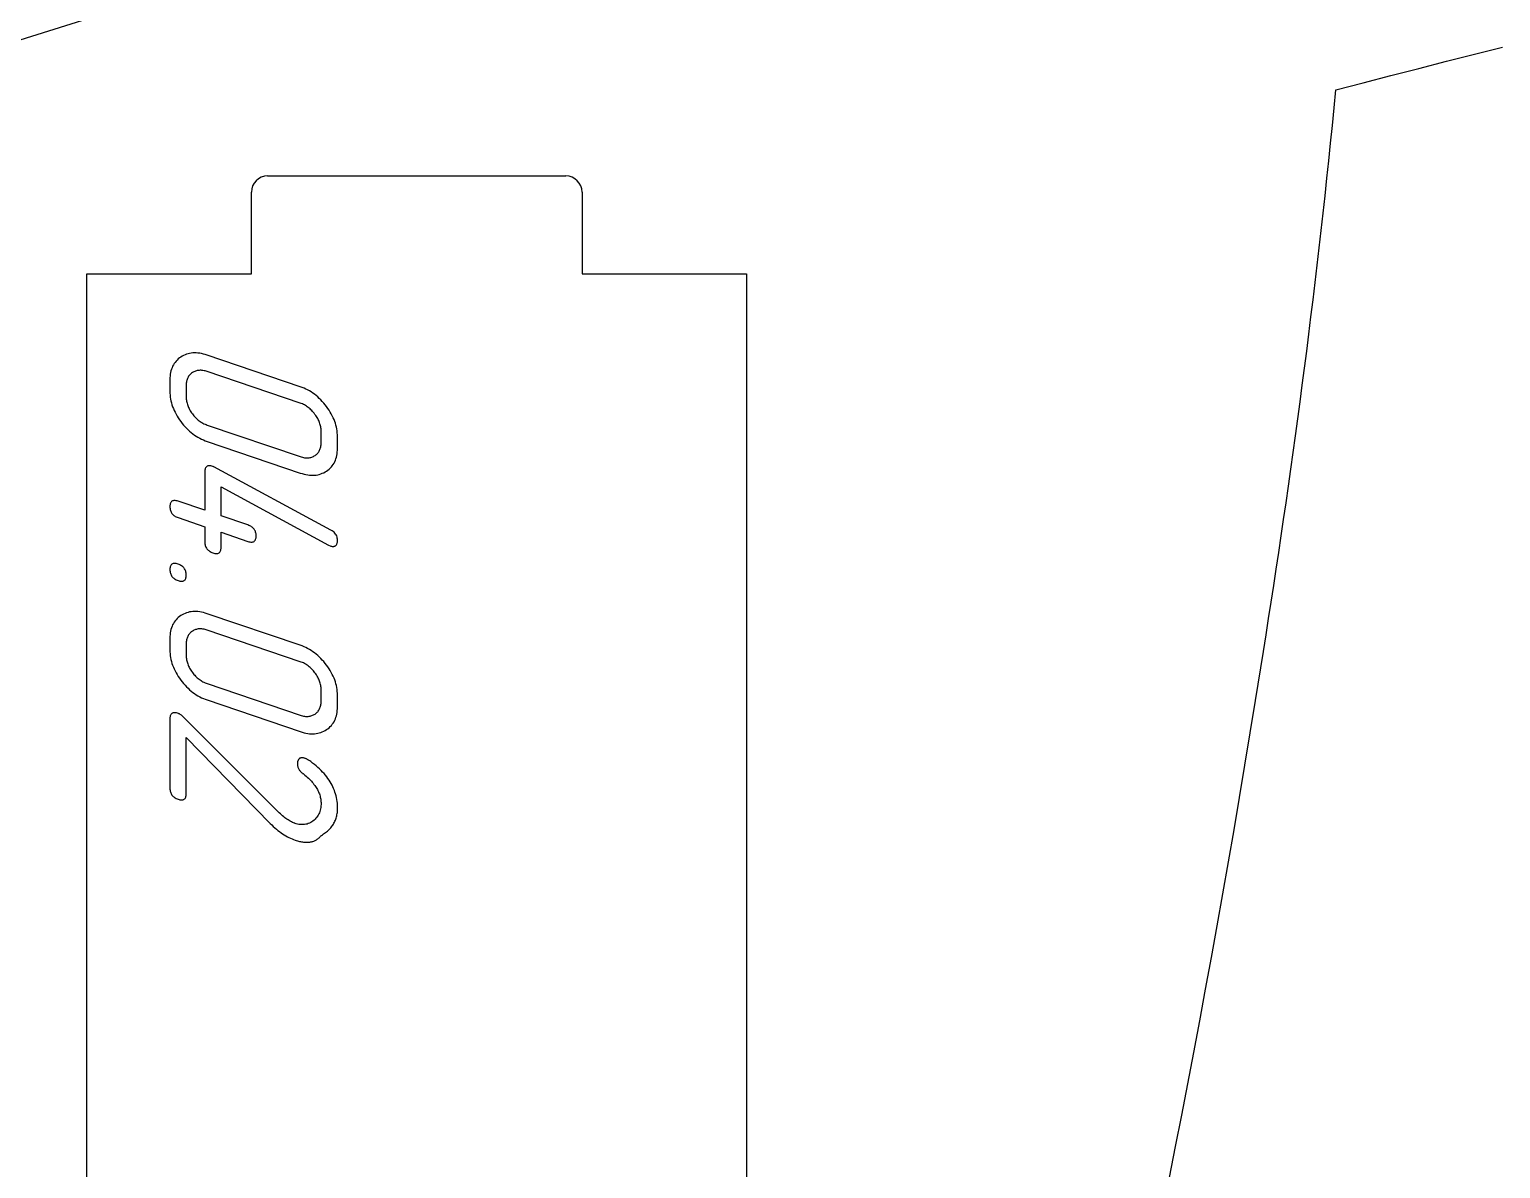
# Model space of a CAD drawing. Extents: x 14 to 1461, y -733 to -10.
# Drawn here: x 782.4 to 872.7, y -129.2 to -59.3 of the extents above; entities that cross this region are included whole.
import ezdxf

# ---------------------------------------------------------------- set-up
doc = ezdxf.new("R2010")
doc.units = 0

msp = doc.modelspace()

# ---------------------------------------------------------------- linework, layer by layer
at = {"layer": 'Cut', "color": 0}
for p, q in [((825.515349, -46.177603), (730.199296, -76.177543)), ((871.138142, -60.789265), (872.856797, -60.35576)), ((867.717244, -61.662249), (869.424992, -61.224792)), ((869.424992, -61.224792), (871.138142, -60.789265)), ((864.317629, -62.542691), (866.014808, -62.101559)), ((866.014808, -62.101559), (867.717244, -61.662249)), ((862.521605, -64.077202), (862.625661, -62.985625)), ((862.625661, -62.985625), (864.317629, -62.542691)), ((862.415246, -65.165304), (862.521605, -64.077202)), ((862.306624, -66.249985), (862.415246, -65.165304)), ((862.195777, -67.331296), (862.306624, -66.249985)), ((862.082745, -68.40929), (862.195777, -67.331296)), ((797.052586, -68.266764), (815.35255, -68.266764)), ((861.967565, -69.484019), (862.082745, -68.40929)), ((796.052588, -74.266752), (796.052588, -69.266762)), ((816.352548, -69.266762), (816.352548, -74.266752)), ((861.850277, -70.555536), (861.967565, -69.484019)), ((861.73092, -71.623894), (861.850277, -70.555536)), ((861.609532, -72.689144), (861.73092, -71.623894)), ((861.486153, -73.751339), (861.609532, -72.689144)), ((861.360821, -74.810531), (861.486153, -73.751339)), ((785.952609, -74.266752), (796.052588, -74.266752)), ((785.952609, -207.766485), (785.952609, -74.266752)), ((816.352548, -74.266752), (826.452528, -74.266752)), ((826.452528, -74.266752), (826.452528, -207.766485)), ((861.233575, -75.866773), (861.360821, -74.810531)), ((861.104454, -76.920118), (861.233575, -75.866773)), ((860.973497, -77.970618), (861.104454, -76.920118)), ((860.840742, -79.018324), (860.973497, -77.970618)), ((860.706229, -80.063291), (860.840742, -79.018324)), ((860.569995, -81.105569), (860.706229, -80.063291)), ((860.432081, -82.145212), (860.569995, -81.105569)), ((860.292525, -83.182272), (860.432081, -82.145212)), ((860.151366, -84.216801), (860.292525, -83.182272)), ((860.008642, -85.248852), (860.151366, -84.216801)), ((859.864393, -86.278477), (860.008642, -85.248852)), ((859.718657, -87.305729), (859.864393, -86.278477)), ((859.571473, -88.33066), (859.718657, -87.305729)), ((859.42288, -89.353322), (859.571473, -88.33066)), ((859.272917, -90.373769), (859.42288, -89.353322)), ((859.121622, -91.392051), (859.272917, -90.373769)), ((858.969035, -92.408223), (859.121622, -91.392051)), ((858.815194, -93.422335), (858.969035, -92.408223)), ((858.660139, -94.434442), (858.815194, -93.422335)), ((858.503907, -95.444594), (858.660139, -94.434442)), ((858.346538, -96.452845), (858.503907, -95.444594)), ((858.188071, -97.459246), (858.346538, -96.452845)), ((858.028545, -98.463851), (858.188071, -97.459246)), ((857.706464, -100.467876), (858.028545, -98.463851)), ((857.380463, -102.465178), (857.706464, -100.467876)), ((857.050561, -104.455852), (857.380463, -102.465178)), ((856.716767, -106.439982), (857.050561, -104.455852)), ((856.379092, -108.417654), (856.716767, -106.439982)), ((856.037547, -110.388953), (856.379092, -108.417654)), ((855.692142, -112.353965), (856.037547, -110.388953)), ((855.342887, -114.312773), (855.692142, -112.353965)), ((854.989793, -116.265464), (855.342887, -114.312773)), ((854.632871, -118.212123), (854.989793, -116.265464)), ((854.27213, -120.152835), (854.632871, -118.212123)), ((853.907581, -122.087684), (854.27213, -120.152835)), ((853.539234, -124.016756), (853.907581, -122.087684)), ((853.167101, -125.940137), (853.539234, -124.016756)), ((852.79119, -127.857911), (853.167101, -125.940137)), ((852.411514, -129.770164), (852.79119, -127.857911))]:
    msp.add_line(p, q, dxfattribs=at)
for centre, start, end in [((797.052586, -69.266762), 90, 180), ((815.35255, -69.266762), 0, 90)]:
    msp.add_arc(centre, 0.999998, start, end, dxfattribs=at)
at = {"layer": 'Mark', "color": 0}
for p, q in [((791.640366, -79.444296), (791.564609, -79.505417)), ((791.721347, -79.387134), (791.640366, -79.444296)), ((791.806032, -79.334935), (791.721347, -79.387134)), ((791.892901, -79.288701), (791.806032, -79.334935)), ((791.981953, -79.248434), (791.892901, -79.288701)), ((792.073188, -79.214133), (791.981953, -79.248434)), ((792.166606, -79.185798), (792.073188, -79.214133)), ((792.262208, -79.163429), (792.166606, -79.185798)), ((792.359993, -79.147027), (792.262208, -79.163429)), ((792.459962, -79.13659), (792.359993, -79.147027)), ((792.562113, -79.13212), (792.459962, -79.13659)), ((792.666448, -79.133616), (792.562113, -79.13212)), ((792.772967, -79.141079), (792.666448, -79.133616)), ((792.881668, -79.154507), (792.772967, -79.141079)), ((792.992553, -79.173901), (792.881668, -79.154507)), ((793.105622, -79.199262), (792.992553, -79.173901)), ((793.220873, -79.230589), (793.105622, -79.199262)), ((793.338308, -79.267882), (793.220873, -79.230589)), ((799.052582, -81.209842), (793.338308, -79.267882)), ((791.094395, -80.334373), (791.076109, -80.439043)), ((791.117906, -80.233662), (791.094395, -80.334373)), ((791.146641, -80.13691), (791.117906, -80.233662)), ((791.180601, -80.044117), (791.146641, -80.13691)), ((791.219786, -79.955283), (791.180601, -80.044117)), ((791.264195, -79.870408), (791.219786, -79.955283)), ((791.313828, -79.789492), (791.264195, -79.870408)), ((791.368687, -79.712535), (791.313828, -79.789492)), ((791.428769, -79.639537), (791.368687, -79.712535)), ((791.494077, -79.570497), (791.428769, -79.639537)), ((791.564609, -79.505417), (791.494077, -79.570497)), ((792.384785, -80.376752), (792.34197, -80.411141)), ((792.430553, -80.344498), (792.384785, -80.376752)), ((792.478391, -80.314989), (792.430553, -80.344498)), ((792.527415, -80.288835), (792.478391, -80.314989)), ((792.577625, -80.266037), (792.527415, -80.288835)), ((792.629022, -80.246595), (792.577625, -80.266037)), ((792.681604, -80.230508), (792.629022, -80.246595)), ((792.735373, -80.217776), (792.681604, -80.230508)), ((792.790329, -80.208401), (792.735373, -80.217776)), ((792.84647, -80.202381), (792.790329, -80.208401)), ((792.903798, -80.199716), (792.84647, -80.202381)), ((792.962312, -80.200408), (792.903798, -80.199716)), ((793.022012, -80.204454), (792.962312, -80.200408)), ((793.082899, -80.211857), (793.022012, -80.204454)), ((793.144972, -80.222615), (793.082899, -80.211857)), ((793.208231, -80.236729), (793.144972, -80.222615)), ((793.272676, -80.254198), (793.208231, -80.236729)), ((793.338308, -80.275023), (793.272676, -80.254198)), ((799.052582, -82.216983), (793.338308, -80.275023)), ((791.055211, -80.660261), (791.052598, -80.776808)), ((791.052598, -80.776808), (791.052598, -81.491092)), ((791.063048, -80.547673), (791.055211, -80.660261)), ((791.076109, -80.439043), (791.063048, -80.547673)), ((792.054073, -81.052386), (792.052596, -81.116651)), ((792.052596, -81.116651), (792.052596, -81.830935)), ((792.058502, -80.990255), (792.054073, -81.052386)), ((792.065884, -80.930258), (792.058502, -80.990255)), ((792.076219, -80.872395), (792.065884, -80.930258)), ((792.089506, -80.816667), (792.076219, -80.872395)), ((792.105747, -80.763072), (792.089506, -80.816667)), ((792.12494, -80.711611), (792.105747, -80.763072)), ((792.147086, -80.662285), (792.12494, -80.711611)), ((792.172184, -80.615092), (792.147086, -80.662285)), ((792.200236, -80.570034), (792.172184, -80.615092)), ((792.23124, -80.527109), (792.200236, -80.570034)), ((792.265197, -80.486319), (792.23124, -80.527109)), ((792.302107, -80.447663), (792.265197, -80.486319)), ((792.34197, -80.411141), (792.302107, -80.447663)), ((799.169751, -81.252285), (799.052582, -81.209842)), ((799.284763, -81.299227), (799.169751, -81.252285)), ((791.052598, -81.491092), (791.055205, -81.610597)), ((791.055205, -81.610597), (791.063024, -81.729633)), ((791.063024, -81.729633), (791.076056, -81.8482)), ((791.076056, -81.8482), (791.094301, -81.966297)), ((791.094301, -81.966297), (791.117759, -82.083924)), ((791.117759, -82.083924), (791.146429, -82.201082)), ((792.052596, -81.830935), (792.054068, -81.897453)), ((792.054068, -81.897453), (792.058483, -81.963776)), ((792.058483, -81.963776), (792.065841, -82.029904)), ((792.065841, -82.029904), (792.076142, -82.095837)), ((792.076142, -82.095837), (792.089386, -82.161576)), ((792.089386, -82.161576), (792.105574, -82.227119)), ((799.397618, -81.350668), (799.284763, -81.299227)), ((799.508315, -81.406609), (799.397618, -81.350668)), ((799.616856, -81.46705), (799.508315, -81.406609)), ((799.723239, -81.53199), (799.616856, -81.46705)), ((799.827465, -81.60143), (799.723239, -81.53199)), ((799.929534, -81.675369), (799.827465, -81.60143)), ((800.029445, -81.753808), (799.929534, -81.675369)), ((800.1272, -81.836746), (800.029445, -81.753808)), ((800.222797, -81.924185), (800.1272, -81.836746)), ((800.316238, -82.016122), (800.222797, -81.924185)), ((800.407521, -82.11256), (800.316238, -82.016122)), ((800.496647, -82.213496), (800.407521, -82.11256)), ((791.146429, -82.201082), (791.180313, -82.31777)), ((791.180313, -82.31777), (791.219409, -82.433989)), ((791.219409, -82.433989), (791.263718, -82.549738)), ((791.263718, -82.549738), (791.31324, -82.665018)), ((791.31324, -82.665018), (791.367974, -82.779828)), ((791.367974, -82.779828), (791.427922, -82.894169)), ((791.427922, -82.894169), (791.493082, -83.00804)), ((791.493082, -83.00804), (791.563455, -83.121441)), ((792.105574, -82.227119), (792.124705, -82.292468)), ((792.124705, -82.292468), (792.146779, -82.357622)), ((792.146779, -82.357622), (792.171796, -82.422581)), ((792.171796, -82.422581), (792.199756, -82.487345)), ((792.199756, -82.487345), (792.23066, -82.551914)), ((792.23066, -82.551914), (792.264507, -82.616288)), ((792.264507, -82.616288), (792.301296, -82.680468)), ((792.301296, -82.680468), (792.34103, -82.744452)), ((792.34103, -82.744452), (792.383706, -82.808242)), ((792.383706, -82.808242), (792.429326, -82.871837)), ((792.429326, -82.871837), (792.477024, -82.934057)), ((792.477024, -82.934057), (792.525938, -82.993721)), ((792.525938, -82.993721), (792.576067, -83.050831)), ((792.576067, -83.050831), (792.62741, -83.105385)), ((799.117948, -82.240672), (799.052582, -82.216983)), ((799.182153, -82.266929), (799.117948, -82.240672)), ((799.245199, -82.295754), (799.182153, -82.266929)), ((799.307084, -82.327146), (799.245199, -82.295754)), ((799.367809, -82.361107), (799.307084, -82.327146)), ((799.427375, -82.397635), (799.367809, -82.361107)), ((799.48578, -82.436731), (799.427375, -82.397635)), ((799.543025, -82.478395), (799.48578, -82.436731)), ((799.599109, -82.522626), (799.543025, -82.478395)), ((799.654034, -82.569426), (799.599109, -82.522626)), ((799.707799, -82.618793), (799.654034, -82.569426)), ((799.760404, -82.670728), (799.707799, -82.618793)), ((799.811848, -82.725231), (799.760404, -82.670728)), ((799.862133, -82.782302), (799.811848, -82.725231)), ((799.911257, -82.841941), (799.862133, -82.782302)), ((799.959221, -82.904147), (799.911257, -82.841941)), ((800.005125, -82.967686), (799.959221, -82.904147)), ((800.048066, -83.031323), (800.005125, -82.967686)), ((800.088047, -83.095058), (800.048066, -83.031323)), ((800.583616, -82.318933), (800.496647, -82.213496)), ((800.668427, -82.428869), (800.583616, -82.318933)), ((800.749544, -82.541244), (800.668427, -82.428869)), ((800.825427, -82.653999), (800.749544, -82.541244)), ((800.896077, -82.767132), (800.825427, -82.653999)), ((800.961493, -82.880643), (800.896077, -82.767132)), ((801.021676, -82.994534), (800.961493, -82.880643)), ((801.076626, -83.108804), (801.021676, -82.994534)), ((791.563455, -83.121441), (791.639041, -83.234373)), ((791.639041, -83.234373), (791.71984, -83.346836)), ((791.71984, -83.346836), (791.804355, -83.456819)), ((791.804355, -83.456819), (791.891088, -83.562313)), ((791.891088, -83.562313), (791.98004, -83.663318)), ((791.98004, -83.663318), (792.07121, -83.759834)), ((792.07121, -83.759834), (792.164599, -83.851861)), ((792.164599, -83.851861), (792.260207, -83.939398)), ((792.260207, -83.939398), (792.358033, -84.022446)), ((792.62741, -83.105385), (792.679969, -83.157384)), ((792.679969, -83.157384), (792.733743, -83.206828)), ((792.733743, -83.206828), (792.788732, -83.253716)), ((792.788732, -83.253716), (792.844936, -83.29805)), ((792.844936, -83.29805), (792.902355, -83.339828)), ((792.902355, -83.339828), (792.960989, -83.379051)), ((792.960989, -83.379051), (793.020838, -83.415719)), ((793.020838, -83.415719), (793.081902, -83.449832)), ((793.081902, -83.449832), (793.144181, -83.481389)), ((793.144181, -83.481389), (793.207675, -83.510392)), ((793.207675, -83.510392), (793.272384, -83.536839)), ((793.272384, -83.536839), (793.338308, -83.560731)), ((793.338308, -83.560731), (799.052582, -85.502691)), ((800.125066, -83.15889), (800.088047, -83.095058)), ((800.159123, -83.22282), (800.125066, -83.15889)), ((800.190219, -83.286847), (800.159123, -83.22282)), ((800.218353, -83.350972), (800.190219, -83.286847)), ((800.243526, -83.415195), (800.218353, -83.350972)), ((800.265737, -83.479516), (800.243526, -83.415195)), ((800.284987, -83.543934), (800.265737, -83.479516)), ((800.301275, -83.60845), (800.284987, -83.543934)), ((800.314602, -83.673063), (800.301275, -83.60845)), ((800.324967, -83.737774), (800.314602, -83.673063)), ((800.332371, -83.802583), (800.324967, -83.737774)), ((800.336813, -83.867489), (800.332371, -83.802583)), ((800.338294, -83.932493), (800.336813, -83.867489)), ((800.338294, -84.646778), (800.338294, -83.932493)), ((801.126343, -83.223452), (801.076626, -83.108804)), ((801.170826, -83.338479), (801.126343, -83.223452)), ((801.210076, -83.453886), (801.170826, -83.338479)), ((801.244092, -83.569671), (801.210076, -83.453886)), ((801.272876, -83.685834), (801.244092, -83.569671)), ((801.296426, -83.802377), (801.272876, -83.685834)), ((801.314742, -83.919299), (801.296426, -83.802377)), ((801.327825, -84.036599), (801.314742, -83.919299)), ((792.358033, -84.022446), (792.458078, -84.101006)), ((792.458078, -84.101006), (792.560342, -84.175076)), ((792.560342, -84.175076), (792.664824, -84.244657)), ((792.664824, -84.244657), (792.771525, -84.309749)), ((792.771525, -84.309749), (792.880444, -84.370352)), ((792.880444, -84.370352), (792.991582, -84.426465)), ((792.991582, -84.426465), (793.104939, -84.47809)), ((793.104939, -84.47809), (793.220514, -84.525225)), ((793.220514, -84.525225), (793.338308, -84.567871)), ((793.338308, -84.567871), (799.052582, -86.509832)), ((800.301395, -84.95131), (800.314679, -84.894747)), ((800.314679, -84.894747), (800.32501, -84.836013)), ((800.32501, -84.836013), (800.33239, -84.775106)), ((800.33239, -84.775106), (800.336818, -84.712028)), ((800.336818, -84.712028), (800.338294, -84.646778)), ((801.335675, -84.154278), (801.327825, -84.036599)), ((801.338292, -84.272336), (801.335675, -84.154278)), ((801.338292, -84.986621), (801.338292, -84.272336)), ((799.052582, -85.502691), (799.118241, -85.523517)), ((799.118241, -85.523517), (799.18271, -85.540962)), ((799.18271, -85.540962), (799.24599, -85.555025)), ((799.24599, -85.555025), (799.308082, -85.565707)), ((799.308082, -85.565707), (799.368985, -85.573008)), ((799.368985, -85.573008), (799.428699, -85.576927)), ((799.428699, -85.576927), (799.487224, -85.577465)), ((799.487224, -85.577465), (799.54456, -85.574622)), ((799.54456, -85.574622), (799.600707, -85.568397)), ((799.600707, -85.568397), (799.655665, -85.558791)), ((799.655665, -85.558791), (799.709435, -85.545804)), ((799.709435, -85.545804), (799.762015, -85.529435)), ((799.762015, -85.529435), (799.813407, -85.509685)), ((799.813407, -85.509685), (799.86361, -85.486553)), ((799.86361, -85.486553), (799.912624, -85.460041)), ((799.912624, -85.460041), (799.960449, -85.430147)), ((799.960449, -85.430147), (800.006204, -85.397476)), ((800.006204, -85.397476), (800.049006, -85.362633)), ((800.049006, -85.362633), (800.088857, -85.325618)), ((800.088857, -85.325618), (800.125756, -85.286432)), ((800.125756, -85.286432), (800.159703, -85.245073)), ((800.159703, -85.245073), (800.190698, -85.201542)), ((800.190698, -85.201542), (800.218741, -85.15584)), ((800.218741, -85.15584), (800.243833, -85.107965)), ((800.243833, -85.107965), (800.265972, -85.057919)), ((800.265972, -85.057919), (800.28516, -85.0057)), ((800.28516, -85.0057), (800.301395, -84.95131)), ((801.171203, -85.814646), (801.210364, -85.725106)), ((801.210364, -85.725106), (801.244304, -85.631577)), ((801.244304, -85.631577), (801.273023, -85.534058)), ((801.273023, -85.534058), (801.29652, -85.43255)), ((801.29652, -85.43255), (801.314795, -85.327052)), ((801.314795, -85.327052), (801.327849, -85.217564)), ((801.327849, -85.217564), (801.335681, -85.104087)), ((801.335681, -85.104087), (801.338292, -84.986621)), ((793.197349, -86.380845), (793.195451, -86.440747)), ((793.195451, -86.440747), (793.195451, -88.797885)), ((793.20304, -86.326139), (793.197349, -86.380845)), ((793.212527, -86.276629), (793.20304, -86.326139)), ((793.225808, -86.232314), (793.212527, -86.276629)), ((793.242884, -86.193196), (793.225808, -86.232314)), ((793.263755, -86.159273), (793.242884, -86.193196)), ((793.28842, -86.130546), (793.263755, -86.159273)), ((793.31688, -86.107015), (793.28842, -86.130546)), ((793.349134, -86.088679), (793.31688, -86.107015)), ((793.385183, -86.07554), (793.349134, -86.088679)), ((793.425027, -86.067596), (793.385183, -86.07554)), ((793.468665, -86.064848), (793.425027, -86.067596)), ((793.516098, -86.067296), (793.468665, -86.064848)), ((793.567325, -86.07494), (793.516098, -86.067296)), ((793.622348, -86.087779), (793.567325, -86.07494)), ((793.681165, -86.105815), (793.622348, -86.087779)), ((793.709917, -86.116013), (793.681165, -86.105815)), ((793.730997, -86.124509), (793.709917, -86.116013)), ((800.936507, -90.00949), (793.750138, -86.136395)), ((799.052582, -86.509832), (799.17011, -86.547151)), ((799.17011, -86.547151), (799.285446, -86.578474)), ((799.285446, -86.578474), (799.398589, -86.6038)), ((799.398589, -86.6038), (799.509539, -86.62313)), ((799.509539, -86.62313), (799.618298, -86.636463)), ((799.618298, -86.636463), (799.724863, -86.643799)), ((799.724863, -86.643799), (799.829236, -86.645138)), ((799.829236, -86.645138), (799.931417, -86.640481)), ((799.931417, -86.640481), (800.031405, -86.629827)), ((800.031405, -86.629827), (800.129201, -86.613177)), ((800.129201, -86.613177), (800.224804, -86.59053)), ((800.224804, -86.59053), (800.318215, -86.561886)), ((800.318215, -86.561886), (800.409434, -86.527245)), ((800.409434, -86.527245), (800.49846, -86.486608)), ((800.49846, -86.486608), (800.585293, -86.439974)), ((800.585293, -86.439974), (800.669934, -86.387343)), ((800.669934, -86.387343), (800.750868, -86.329719)), ((800.750868, -86.329719), (800.82658, -86.268106)), ((800.82658, -86.268106), (800.897071, -86.202503)), ((800.897071, -86.202503), (800.962341, -86.132911)), ((800.962341, -86.132911), (801.022388, -86.059329)), ((801.022388, -86.059329), (801.077215, -85.981758)), ((801.077215, -85.981758), (801.126819, -85.900197)), ((801.126819, -85.900197), (801.171203, -85.814646)), ((794.195449, -89.137728), (794.195449, -87.366303)), ((794.195449, -87.366303), (800.784722, -90.948439)), ((791.060411, -88.455118), (791.054551, -88.509766)), ((791.070176, -88.405703), (791.060411, -88.455118)), ((791.083848, -88.361523), (791.070176, -88.405703)), ((791.101426, -88.322577), (791.083848, -88.361523)), ((791.122911, -88.288865), (791.101426, -88.322577)), ((791.148301, -88.260388), (791.122911, -88.288865)), ((791.177598, -88.237144), (791.148301, -88.260388)), ((791.210801, -88.219135), (791.177598, -88.237144)), ((791.24791, -88.20636), (791.210801, -88.219135)), ((791.288926, -88.198819), (791.24791, -88.20636)), ((791.333848, -88.196512), (791.288926, -88.198819)), ((791.382676, -88.19944), (791.333848, -88.196512)), ((791.43541, -88.207602), (791.382676, -88.19944)), ((791.492051, -88.220997), (791.43541, -88.207602)), ((791.552597, -88.239628), (791.492051, -88.220997)), ((793.195451, -88.797885), (791.552597, -88.239628)), ((791.054551, -88.509766), (791.052598, -88.569649)), ((791.052598, -88.569649), (791.054551, -88.631725)), ((791.054551, -88.631725), (791.060411, -88.691166)), ((791.060411, -88.691166), (791.070176, -88.747974)), ((791.070176, -88.747974), (791.083848, -88.802147)), ((791.083848, -88.802147), (791.101426, -88.853687)), ((791.101426, -88.853687), (791.122911, -88.902592)), ((791.122911, -88.902592), (791.148301, -88.948863)), ((791.148301, -88.948863), (791.177598, -88.9925)), ((791.177598, -88.9925), (791.210801, -89.033503)), ((791.210801, -89.033503), (791.24791, -89.071872)), ((791.24791, -89.071872), (791.288926, -89.107606)), ((791.288926, -89.107606), (791.333848, -89.140707)), ((791.333848, -89.140707), (791.382676, -89.171173)), ((791.382676, -89.171173), (791.43541, -89.199006)), ((791.43541, -89.199006), (791.492051, -89.224204)), ((791.492051, -89.224204), (791.552597, -89.246768)), ((791.552597, -89.246768), (793.195451, -89.805026)), ((795.845446, -89.698442), (794.195449, -89.137728)), ((793.195451, -89.805026), (793.195451, -90.733596)), ((794.195449, -91.073439), (794.195449, -90.144869)), ((794.195449, -90.144869), (795.845446, -90.705582)), ((795.905993, -89.720978), (795.845446, -89.698442)), ((795.962633, -89.746092), (795.905993, -89.720978)), ((796.015367, -89.773785), (795.962633, -89.746092)), ((796.064195, -89.804057), (796.015367, -89.773785)), ((796.109117, -89.836906), (796.064195, -89.804057)), ((796.150133, -89.872334), (796.109117, -89.836906)), ((796.187242, -89.91034), (796.150133, -89.872334)), ((796.220445, -89.950924), (796.187242, -89.91034)), ((796.249742, -89.994087), (796.220445, -89.950924)), ((796.275133, -90.039828), (796.249742, -89.994087)), ((796.296617, -90.088147), (796.275133, -90.039828)), ((796.314195, -90.139045), (796.296617, -90.088147)), ((796.327867, -90.192521), (796.314195, -90.139045)), ((796.337632, -90.248575), (796.327867, -90.192521)), ((796.343492, -90.307207), (796.337632, -90.248575)), ((796.345445, -90.368418), (796.343492, -90.307207)), ((801.008311, -90.051787), (800.936507, -90.00949)), ((801.073051, -90.097358), (801.008311, -90.051787)), ((801.130729, -90.146203), (801.073051, -90.097358)), ((801.181345, -90.198323), (801.130729, -90.146203)), ((801.224898, -90.253717), (801.181345, -90.198323)), ((801.261388, -90.312386), (801.224898, -90.253717)), ((801.290816, -90.374329), (801.261388, -90.312386)), ((793.195451, -90.733596), (793.197404, -90.795671)), ((793.197404, -90.795671), (793.203264, -90.855113)), ((793.203264, -90.855113), (793.213029, -90.91192)), ((793.213029, -90.91192), (793.226701, -90.966094)), ((793.226701, -90.966094), (793.244279, -91.017633)), ((793.244279, -91.017633), (793.265764, -91.066538)), ((793.265764, -91.066538), (793.291154, -91.112809)), ((793.291154, -91.112809), (793.320451, -91.156446)), ((793.320451, -91.156446), (793.353654, -91.197449)), ((793.353654, -91.197449), (793.390763, -91.235818)), ((794.177871, -91.239816), (794.187637, -91.189646)), ((794.187637, -91.189646), (794.193496, -91.134187)), ((794.193496, -91.134187), (794.195449, -91.073439)), ((795.845446, -90.705582), (795.905993, -90.724184)), ((795.905993, -90.724184), (795.962633, -90.737497)), ((795.962633, -90.737497), (796.015367, -90.745519)), ((796.015367, -90.745519), (796.064195, -90.748251)), ((796.064195, -90.748251), (796.109117, -90.745693)), ((796.109117, -90.745693), (796.150133, -90.737845)), ((796.150133, -90.737845), (796.187242, -90.724707)), ((796.187242, -90.724707), (796.220445, -90.70628)), ((796.220445, -90.70628), (796.249742, -90.682562)), ((796.249742, -90.682562), (796.275133, -90.653554)), ((796.275133, -90.653554), (796.296617, -90.619256)), ((796.296617, -90.619256), (796.314195, -90.579669)), ((796.314195, -90.579669), (796.327867, -90.534791)), ((796.327867, -90.534791), (796.337632, -90.484623)), ((796.337632, -90.484623), (796.343492, -90.429166)), ((796.343492, -90.429166), (796.345445, -90.368418)), ((800.784722, -90.948439), (800.882462, -90.988338)), ((800.882462, -90.988338), (800.925507, -91.00033)), ((800.925507, -91.00033), (800.966418, -91.009336)), ((800.966418, -91.009336), (801.005194, -91.015357)), ((801.005194, -91.015357), (801.041836, -91.018393)), ((801.041836, -91.018393), (801.076344, -91.018443)), ((801.076344, -91.018443), (801.108717, -91.015508)), ((801.108717, -91.015508), (801.138955, -91.009587)), ((801.138955, -91.009587), (801.167059, -91.000681)), ((801.167059, -91.000681), (801.193029, -90.98879)), ((801.193029, -90.98879), (801.216864, -90.973913)), ((801.216864, -90.973913), (801.238564, -90.956051)), ((801.238564, -90.956051), (801.25813, -90.935203)), ((801.25813, -90.935203), (801.275562, -90.91137)), ((801.275562, -90.91137), (801.290859, -90.884551)), ((801.313181, -90.439546), (801.290816, -90.374329)), ((801.290859, -90.884551), (801.304022, -90.854747)), ((801.304022, -90.854747), (801.31505, -90.821958)), ((801.328483, -90.508038), (801.313181, -90.439546)), ((801.31505, -90.821958), (801.323944, -90.786183)), ((801.323944, -90.786183), (801.330703, -90.747423)), ((801.336723, -90.579803), (801.328483, -90.508038)), ((801.330703, -90.747423), (801.335328, -90.705677)), ((801.335328, -90.705677), (801.337818, -90.660946)), ((801.338194, -90.616914), (801.336723, -90.579803)), ((801.337818, -90.660946), (801.338262, -90.637461)), ((801.338286, -90.62632), (801.338194, -90.616914)), ((801.338262, -90.637461), (801.338286, -90.62632)), ((791.177598, -92.101422), (791.148301, -92.124666)), ((791.210801, -92.083413), (791.177598, -92.101422)), ((791.24791, -92.070638), (791.210801, -92.083413)), ((791.288926, -92.063097), (791.24791, -92.070638)), ((791.333848, -92.06079), (791.288926, -92.063097)), ((791.382676, -92.063718), (791.333848, -92.06079)), ((791.43541, -92.07188), (791.382676, -92.063718)), ((791.492051, -92.085275), (791.43541, -92.07188)), ((791.552597, -92.103906), (791.492051, -92.085275)), ((791.613144, -92.126428), (791.552597, -92.103906)), ((793.390763, -91.235818), (793.431779, -91.271553)), ((793.431779, -91.271553), (793.476701, -91.304653)), ((793.476701, -91.304653), (793.525529, -91.33512)), ((793.525529, -91.33512), (793.578263, -91.362952)), ((793.578263, -91.362952), (793.634903, -91.388151)), ((793.634903, -91.388151), (793.69545, -91.410715)), ((793.69545, -91.410715), (793.755997, -91.429304)), ((793.755997, -91.429304), (793.812637, -91.442603)), ((793.812637, -91.442603), (793.865372, -91.450613)), ((793.865372, -91.450613), (793.9142, -91.453335)), ((793.9142, -91.453335), (793.959122, -91.450767)), ((793.959122, -91.450767), (794.000137, -91.44291)), ((794.000137, -91.44291), (794.037246, -91.429764)), ((794.037246, -91.429764), (794.070449, -91.411329)), ((794.070449, -91.411329), (794.099746, -91.387604)), ((794.099746, -91.387604), (794.125137, -91.358591)), ((794.125137, -91.358591), (794.146621, -91.324288)), ((794.146621, -91.324288), (794.164199, -91.284697)), ((794.164199, -91.284697), (794.177871, -91.239816)), ((791.054551, -92.374044), (791.052598, -92.433927)), ((791.052598, -92.433927), (791.054551, -92.496003)), ((791.060411, -92.319396), (791.054551, -92.374044)), ((791.054551, -92.496003), (791.060411, -92.555444)), ((791.070176, -92.269981), (791.060411, -92.319396)), ((791.060411, -92.555444), (791.070176, -92.612252)), ((791.083848, -92.225801), (791.070176, -92.269981)), ((791.070176, -92.612252), (791.083848, -92.666425)), ((791.101426, -92.186855), (791.083848, -92.225801)), ((791.083848, -92.666425), (791.101426, -92.717965)), ((791.122911, -92.153143), (791.101426, -92.186855)), ((791.101426, -92.717965), (791.122911, -92.76687)), ((791.148301, -92.124666), (791.122911, -92.153143)), ((791.122911, -92.76687), (791.148301, -92.813141)), ((791.148301, -92.813141), (791.177598, -92.856778)), ((791.177598, -92.856778), (791.210801, -92.897781)), ((791.210801, -92.897781), (791.24791, -92.93615)), ((791.24791, -92.93615), (791.288926, -92.971884)), ((791.288926, -92.971884), (791.333848, -93.004985)), ((791.333848, -93.004985), (791.382676, -93.035451)), ((791.669785, -92.15153), (791.613144, -92.126428)), ((791.722519, -92.179211), (791.669785, -92.15153)), ((791.771347, -92.209472), (791.722519, -92.179211)), ((791.816269, -92.242311), (791.771347, -92.209472)), ((791.857284, -92.27773), (791.816269, -92.242311)), ((791.894394, -92.315728), (791.857284, -92.27773)), ((791.927597, -92.356305), (791.894394, -92.315728)), ((791.956893, -92.399461), (791.927597, -92.356305)), ((791.982284, -92.445196), (791.956893, -92.399461)), ((792.003768, -92.49351), (791.982284, -92.445196)), ((791.982284, -93.058922), (792.003768, -93.02462)), ((792.021346, -92.544404), (792.003768, -92.49351)), ((792.003768, -93.02462), (792.021346, -92.985028)), ((792.035018, -92.597877), (792.021346, -92.544404)), ((792.021346, -92.985028), (792.035018, -92.940147)), ((792.044784, -92.653929), (792.035018, -92.597877)), ((792.035018, -92.940147), (792.044784, -92.889977)), ((792.050643, -92.71256), (792.044784, -92.653929)), ((792.044784, -92.889977), (792.050643, -92.834518)), ((792.052596, -92.77377), (792.050643, -92.71256)), ((792.050643, -92.834518), (792.052596, -92.77377)), ((791.382676, -93.035451), (791.43541, -93.063284)), ((791.43541, -93.063284), (791.492051, -93.088482)), ((791.492051, -93.088482), (791.552597, -93.111046)), ((791.552597, -93.111046), (791.613144, -93.129635)), ((791.613144, -93.129635), (791.669785, -93.142934)), ((791.669785, -93.142934), (791.722519, -93.150945)), ((791.722519, -93.150945), (791.771347, -93.153666)), ((791.771347, -93.153666), (791.816269, -93.151098)), ((791.816269, -93.151098), (791.857284, -93.143241)), ((791.857284, -93.143241), (791.894394, -93.130095)), ((791.894394, -93.130095), (791.927597, -93.11166)), ((791.927597, -93.11166), (791.956893, -93.087936)), ((791.956893, -93.087936), (791.982284, -93.058922)), ((791.313828, -95.668032), (791.264195, -95.748948)), ((791.368687, -95.591074), (791.313828, -95.668032)), ((791.428769, -95.518076), (791.368687, -95.591074)), ((791.494077, -95.449037), (791.428769, -95.518076)), ((791.564609, -95.383957), (791.494077, -95.449037)), ((791.640366, -95.322836), (791.564609, -95.383957)), ((791.721347, -95.265674), (791.640366, -95.322836)), ((791.806032, -95.213474), (791.721347, -95.265674)), ((791.892901, -95.167241), (791.806032, -95.213474)), ((791.981953, -95.126974), (791.892901, -95.167241)), ((792.073188, -95.092673), (791.981953, -95.126974)), ((792.166606, -95.064338), (792.073188, -95.092673)), ((792.262208, -95.041969), (792.166606, -95.064338)), ((792.359993, -95.025566), (792.262208, -95.041969)), ((792.459962, -95.01513), (792.359993, -95.025566)), ((792.562113, -95.01066), (792.459962, -95.01513)), ((792.666448, -95.012156), (792.562113, -95.01066)), ((792.772967, -95.019618), (792.666448, -95.012156)), ((792.881668, -95.033047), (792.772967, -95.019618)), ((792.992553, -95.052441), (792.881668, -95.033047)), ((793.105622, -95.077802), (792.992553, -95.052441)), ((793.220873, -95.109129), (793.105622, -95.077802)), ((793.338308, -95.146422), (793.220873, -95.109129)), ((799.052582, -97.088382), (793.338308, -95.146422)), ((791.055211, -96.5388), (791.052598, -96.655347)), ((791.063048, -96.426212), (791.055211, -96.5388)), ((791.076109, -96.317583), (791.063048, -96.426212)), ((791.094395, -96.212913), (791.076109, -96.317583)), ((791.117906, -96.112202), (791.094395, -96.212913)), ((791.146641, -96.01545), (791.117906, -96.112202)), ((791.180601, -95.922657), (791.146641, -96.01545)), ((791.219786, -95.833823), (791.180601, -95.922657)), ((791.264195, -95.748948), (791.219786, -95.833823)), ((792.12494, -96.590151), (792.105747, -96.641612)), ((792.147086, -96.540825), (792.12494, -96.590151)), ((792.172184, -96.493632), (792.147086, -96.540825)), ((792.200236, -96.448574), (792.172184, -96.493632)), ((792.23124, -96.405649), (792.200236, -96.448574)), ((792.265197, -96.364859), (792.23124, -96.405649)), ((792.302107, -96.326203), (792.265197, -96.364859)), ((792.34197, -96.28968), (792.302107, -96.326203)), ((792.384785, -96.255292), (792.34197, -96.28968)), ((792.430553, -96.223038), (792.384785, -96.255292)), ((792.478391, -96.193529), (792.430553, -96.223038)), ((792.527415, -96.167375), (792.478391, -96.193529)), ((792.577625, -96.144577), (792.527415, -96.167375)), ((792.629022, -96.125134), (792.577625, -96.144577)), ((792.681604, -96.109047), (792.629022, -96.125134)), ((792.735373, -96.096316), (792.681604, -96.109047)), ((792.790329, -96.08694), (792.735373, -96.096316)), ((792.84647, -96.08092), (792.790329, -96.08694)), ((792.903798, -96.078256), (792.84647, -96.08092)), ((792.962312, -96.078947), (792.903798, -96.078256)), ((793.022012, -96.082994), (792.962312, -96.078947)), ((793.082899, -96.090397), (793.022012, -96.082994)), ((793.144972, -96.101155), (793.082899, -96.090397)), ((793.208231, -96.115268), (793.144972, -96.101155)), ((793.272676, -96.132738), (793.208231, -96.115268)), ((793.338308, -96.153563), (793.272676, -96.132738)), ((799.052582, -98.095523), (793.338308, -96.153563)), ((791.052598, -96.655347), (791.052598, -97.369632)), ((791.052598, -97.369632), (791.055205, -97.489137)), ((791.055205, -97.489137), (791.063024, -97.608173)), ((792.054073, -96.930925), (792.052596, -96.99519)), ((792.052596, -96.99519), (792.052596, -97.709475)), ((792.058502, -96.868795), (792.054073, -96.930925)), ((792.065884, -96.808798), (792.058502, -96.868795)), ((792.076219, -96.750935), (792.065884, -96.808798)), ((792.089506, -96.695206), (792.076219, -96.750935)), ((792.105747, -96.641612), (792.089506, -96.695206)), ((799.169751, -97.130824), (799.052582, -97.088382)), ((799.284763, -97.177766), (799.169751, -97.130824)), ((799.397618, -97.229208), (799.284763, -97.177766)), ((799.508315, -97.285149), (799.397618, -97.229208)), ((799.616856, -97.345589), (799.508315, -97.285149)), ((799.723239, -97.410529), (799.616856, -97.345589)), ((799.827465, -97.479969), (799.723239, -97.410529)), ((799.929534, -97.553909), (799.827465, -97.479969)), ((791.063024, -97.608173), (791.076056, -97.72674)), ((791.076056, -97.72674), (791.094301, -97.844836)), ((791.094301, -97.844836), (791.117759, -97.962464)), ((791.117759, -97.962464), (791.146429, -98.079622)), ((791.146429, -98.079622), (791.180313, -98.19631)), ((791.180313, -98.19631), (791.219409, -98.312529)), ((791.219409, -98.312529), (791.263718, -98.428278)), ((791.263718, -98.428278), (791.31324, -98.543558)), ((792.052596, -97.709475), (792.054068, -97.775993)), ((792.054068, -97.775993), (792.058483, -97.842316)), ((792.058483, -97.842316), (792.065841, -97.908444)), ((792.065841, -97.908444), (792.076142, -97.974377)), ((792.076142, -97.974377), (792.089386, -98.040115)), ((792.089386, -98.040115), (792.105574, -98.105659)), ((792.105574, -98.105659), (792.124705, -98.171008)), ((792.124705, -98.171008), (792.146779, -98.236161)), ((792.146779, -98.236161), (792.171796, -98.30112)), ((792.171796, -98.30112), (792.199756, -98.365884)), ((792.199756, -98.365884), (792.23066, -98.430454)), ((792.23066, -98.430454), (792.264507, -98.494828)), ((799.117948, -98.119212), (799.052582, -98.095523)), ((799.182153, -98.145469), (799.117948, -98.119212)), ((799.245199, -98.174293), (799.182153, -98.145469)), ((799.307084, -98.205686), (799.245199, -98.174293)), ((799.367809, -98.239646), (799.307084, -98.205686)), ((799.427375, -98.276174), (799.367809, -98.239646)), ((799.48578, -98.31527), (799.427375, -98.276174)), ((799.543025, -98.356934), (799.48578, -98.31527)), ((799.599109, -98.401166), (799.543025, -98.356934)), ((799.654034, -98.447965), (799.599109, -98.401166)), ((800.029445, -97.632348), (799.929534, -97.553909)), ((800.1272, -97.715286), (800.029445, -97.632348)), ((800.222797, -97.802724), (800.1272, -97.715286)), ((800.316238, -97.894662), (800.222797, -97.802724)), ((800.407521, -97.991099), (800.316238, -97.894662)), ((800.496647, -98.092036), (800.407521, -97.991099)), ((800.583616, -98.197473), (800.496647, -98.092036)), ((800.668427, -98.307409), (800.583616, -98.197473)), ((800.749544, -98.419784), (800.668427, -98.307409)), ((800.825427, -98.532538), (800.749544, -98.419784)), ((791.31324, -98.543558), (791.367974, -98.658368)), ((791.367974, -98.658368), (791.427922, -98.772708)), ((791.427922, -98.772708), (791.493082, -98.88658)), ((791.493082, -98.88658), (791.563455, -98.999981)), ((791.563455, -98.999981), (791.639041, -99.112913)), ((791.639041, -99.112913), (791.71984, -99.225376)), ((791.71984, -99.225376), (791.804355, -99.335359)), ((791.804355, -99.335359), (791.891088, -99.440853)), ((792.264507, -98.494828), (792.301296, -98.559007)), ((792.301296, -98.559007), (792.34103, -98.622992)), ((792.34103, -98.622992), (792.383706, -98.686782)), ((792.383706, -98.686782), (792.429326, -98.750377)), ((792.429326, -98.750377), (792.477024, -98.812596)), ((792.477024, -98.812596), (792.525938, -98.872261)), ((792.525938, -98.872261), (792.576067, -98.92937)), ((792.576067, -98.92937), (792.62741, -98.983925)), ((792.62741, -98.983925), (792.679969, -99.035924)), ((792.679969, -99.035924), (792.733743, -99.085367)), ((792.733743, -99.085367), (792.788732, -99.132256)), ((792.788732, -99.132256), (792.844936, -99.176589)), ((792.844936, -99.176589), (792.902355, -99.218368)), ((792.902355, -99.218368), (792.960989, -99.257591)), ((792.960989, -99.257591), (793.020838, -99.294259)), ((793.020838, -99.294259), (793.081902, -99.328371)), ((793.081902, -99.328371), (793.144181, -99.359929)), ((799.707799, -98.497333), (799.654034, -98.447965)), ((799.760404, -98.549268), (799.707799, -98.497333)), ((799.811848, -98.603771), (799.760404, -98.549268)), ((799.862133, -98.660842), (799.811848, -98.603771)), ((799.911257, -98.72048), (799.862133, -98.660842)), ((799.959221, -98.782687), (799.911257, -98.72048)), ((800.005125, -98.846226), (799.959221, -98.782687)), ((800.048066, -98.909863), (800.005125, -98.846226)), ((800.088047, -98.973597), (800.048066, -98.909863)), ((800.125066, -99.03743), (800.088047, -98.973597)), ((800.159123, -99.101359), (800.125066, -99.03743)), ((800.190219, -99.165387), (800.159123, -99.101359)), ((800.218353, -99.229512), (800.190219, -99.165387)), ((800.243526, -99.293735), (800.218353, -99.229512)), ((800.265737, -99.358055), (800.243526, -99.293735)), ((800.896077, -98.645671), (800.825427, -98.532538)), ((800.961493, -98.759183), (800.896077, -98.645671)), ((801.021676, -98.873074), (800.961493, -98.759183)), ((801.076626, -98.987343), (801.021676, -98.873074)), ((801.126343, -99.101992), (801.076626, -98.987343)), ((801.170826, -99.217019), (801.126343, -99.101992)), ((801.210076, -99.332425), (801.170826, -99.217019)), ((801.244092, -99.44821), (801.210076, -99.332425)), ((791.891088, -99.440853), (791.98004, -99.541858)), ((791.98004, -99.541858), (792.07121, -99.638374)), ((792.07121, -99.638374), (792.164599, -99.7304)), ((792.164599, -99.7304), (792.260207, -99.817938)), ((792.260207, -99.817938), (792.358033, -99.900986)), ((792.358033, -99.900986), (792.458078, -99.979545)), ((792.458078, -99.979545), (792.560342, -100.053616)), ((792.560342, -100.053616), (792.664824, -100.123197)), ((792.664824, -100.123197), (792.771525, -100.188289)), ((792.771525, -100.188289), (792.880444, -100.248891)), ((792.880444, -100.248891), (792.991582, -100.305005)), ((793.144181, -99.359929), (793.207675, -99.388931)), ((793.207675, -99.388931), (793.272384, -99.415378)), ((793.272384, -99.415378), (793.338308, -99.43927)), ((793.338308, -99.43927), (799.052582, -101.381231)), ((800.284987, -99.422473), (800.265737, -99.358055)), ((800.301275, -99.486989), (800.284987, -99.422473)), ((800.314602, -99.551603), (800.301275, -99.486989)), ((800.324967, -99.616314), (800.314602, -99.551603)), ((800.332371, -99.681122), (800.324967, -99.616314)), ((800.336813, -99.746029), (800.332371, -99.681122)), ((800.338294, -99.811033), (800.336813, -99.746029)), ((800.338294, -100.525317), (800.338294, -99.811033)), ((801.272876, -99.564374), (801.244092, -99.44821)), ((801.296426, -99.680917), (801.272876, -99.564374)), ((801.314742, -99.797838), (801.296426, -99.680917)), ((801.327825, -99.915139), (801.314742, -99.797838)), ((801.335675, -100.032818), (801.327825, -99.915139)), ((801.338292, -100.150876), (801.335675, -100.032818)), ((801.338292, -100.86516), (801.338292, -100.150876)), ((792.991582, -100.305005), (793.104939, -100.356629)), ((793.104939, -100.356629), (793.220514, -100.403765)), ((793.220514, -100.403765), (793.338308, -100.446411)), ((793.338308, -100.446411), (799.052582, -102.388372)), ((800.125756, -101.164971), (800.159703, -101.123613)), ((800.159703, -101.123613), (800.190698, -101.080082)), ((800.190698, -101.080082), (800.218741, -101.03438)), ((800.218741, -101.03438), (800.243833, -100.986505)), ((800.243833, -100.986505), (800.265972, -100.936458)), ((800.265972, -100.936458), (800.28516, -100.88424)), ((800.28516, -100.88424), (800.301395, -100.829849)), ((800.301395, -100.829849), (800.314679, -100.773287)), ((800.314679, -100.773287), (800.32501, -100.714552)), ((800.32501, -100.714552), (800.33239, -100.653646)), ((800.33239, -100.653646), (800.336818, -100.590568)), ((800.336818, -100.590568), (800.338294, -100.525317)), ((801.314795, -101.205591), (801.327849, -101.096104)), ((801.327849, -101.096104), (801.335681, -100.982627)), ((801.335681, -100.982627), (801.338292, -100.86516)), ((791.054635, -101.532062), (791.052598, -101.591052)), ((791.052598, -101.591052), (791.052598, -105.862472)), ((791.060746, -101.478308), (791.054635, -101.532062)), ((791.07093, -101.429788), (791.060746, -101.478308)), ((791.085188, -101.386504), (791.07093, -101.429788)), ((791.103519, -101.348455), (791.085188, -101.386504)), ((791.125924, -101.315641), (791.103519, -101.348455)), ((791.152403, -101.288062), (791.125924, -101.315641)), ((791.182955, -101.265718), (791.152403, -101.288062)), ((791.217581, -101.248609), (791.182955, -101.265718)), ((791.256281, -101.236735), (791.217581, -101.248609)), ((791.299054, -101.230096), (791.256281, -101.236735)), ((791.345901, -101.228692), (791.299054, -101.230096)), ((791.396822, -101.232523), (791.345901, -101.228692)), ((791.451816, -101.24159), (791.396822, -101.232523)), ((791.510884, -101.255891), (791.451816, -101.24159)), ((791.574026, -101.275427), (791.510884, -101.255891)), ((791.60978, -101.289328), (791.574026, -101.275427)), ((791.646619, -101.307089), (791.60978, -101.289328)), ((791.684543, -101.328711), (791.646619, -101.307089)), ((791.723551, -101.354194), (791.684543, -101.328711)), ((791.763644, -101.383538), (791.723551, -101.354194)), ((791.804822, -101.416743), (791.763644, -101.383538)), ((791.847084, -101.453808), (791.804822, -101.416743)), ((791.890432, -101.494735), (791.847084, -101.453808)), ((797.766424, -107.373629), (791.890432, -101.494735)), ((799.052582, -101.381231), (799.118241, -101.402057)), ((799.118241, -101.402057), (799.18271, -101.419501)), ((799.18271, -101.419501), (799.24599, -101.433565)), ((799.24599, -101.433565), (799.308082, -101.444247)), ((799.308082, -101.444247), (799.368985, -101.451547)), ((799.368985, -101.451547), (799.428699, -101.455467)), ((799.428699, -101.455467), (799.487224, -101.456005)), ((799.487224, -101.456005), (799.54456, -101.453161)), ((799.54456, -101.453161), (799.600707, -101.446937)), ((799.600707, -101.446937), (799.655665, -101.437331)), ((799.655665, -101.437331), (799.709435, -101.424343)), ((799.709435, -101.424343), (799.762015, -101.407975)), ((799.762015, -101.407975), (799.813407, -101.388224)), ((799.813407, -101.388224), (799.86361, -101.365093)), ((799.86361, -101.365093), (799.912624, -101.33858)), ((799.912624, -101.33858), (799.960449, -101.308686)), ((799.960449, -101.308686), (800.006204, -101.276015)), ((800.006204, -101.276015), (800.049006, -101.241173)), ((800.049006, -101.241173), (800.088857, -101.204158)), ((800.088857, -101.204158), (800.125756, -101.164971)), ((800.897071, -102.081043), (800.962341, -102.011451)), ((800.962341, -102.011451), (801.022388, -101.937869)), ((801.022388, -101.937869), (801.077215, -101.860297)), ((801.077215, -101.860297), (801.126819, -101.778736)), ((801.126819, -101.778736), (801.171203, -101.693186)), ((801.171203, -101.693186), (801.210364, -101.603646)), ((801.210364, -101.603646), (801.244304, -101.510117)), ((801.244304, -101.510117), (801.273023, -101.412598)), ((801.273023, -101.412598), (801.29652, -101.311089)), ((801.29652, -101.311089), (801.314795, -101.205591)), ((792.052596, -106.202315), (792.052596, -102.752322)), ((792.052596, -102.752322), (797.207943, -108.028539)), ((799.052582, -102.388372), (799.17011, -102.425691)), ((799.17011, -102.425691), (799.285446, -102.457014)), ((799.285446, -102.457014), (799.398589, -102.48234)), ((799.398589, -102.48234), (799.509539, -102.50167)), ((799.509539, -102.50167), (799.618298, -102.515003)), ((799.618298, -102.515003), (799.724863, -102.522339)), ((799.724863, -102.522339), (799.829236, -102.523678)), ((799.829236, -102.523678), (799.931417, -102.519021)), ((799.931417, -102.519021), (800.031405, -102.508367)), ((800.031405, -102.508367), (800.129201, -102.491717)), ((800.129201, -102.491717), (800.224804, -102.469069)), ((800.224804, -102.469069), (800.318215, -102.440425)), ((800.318215, -102.440425), (800.409434, -102.405785)), ((800.409434, -102.405785), (800.49846, -102.365148)), ((800.49846, -102.365148), (800.585293, -102.318514)), ((800.585293, -102.318514), (800.669934, -102.265883)), ((800.669934, -102.265883), (800.750868, -102.208259)), ((800.750868, -102.208259), (800.82658, -102.146646)), ((800.82658, -102.146646), (800.897071, -102.081043)), ((798.881201, -104.377272), (798.881155, -104.386248)), ((798.881155, -104.386248), (798.881174, -104.392254)), ((798.881174, -104.392254), (798.883117, -104.436865)), ((798.881523, -104.359636), (798.881201, -104.377272)), ((798.883079, -104.325629), (798.881523, -104.359636)), ((798.885854, -104.293307), (798.883079, -104.325629)), ((798.883117, -104.436865), (798.888241, -104.480742)), ((798.889848, -104.262671), (798.885854, -104.293307)), ((798.888241, -104.480742), (798.896546, -104.523885)), ((798.895059, -104.23372), (798.889848, -104.262671)), ((798.901489, -104.206455), (798.895059, -104.23372)), ((798.896546, -104.523885), (798.90803, -104.566295)), ((798.909137, -104.180874), (798.901489, -104.206455)), ((798.90803, -104.566295), (798.922695, -104.60797)), ((798.918004, -104.156979), (798.909137, -104.180874)), ((798.928089, -104.13477), (798.918004, -104.156979)), ((798.922695, -104.60797), (798.940541, -104.648912)), ((798.939392, -104.114246), (798.928089, -104.13477)), ((798.951913, -104.095407), (798.939392, -104.114246)), ((798.940541, -104.648912), (798.961567, -104.68912)), ((798.965653, -104.078254), (798.951913, -104.095407)), ((798.961567, -104.68912), (798.985773, -104.728594)), ((798.980611, -104.062786), (798.965653, -104.078254)), ((798.996788, -104.049003), (798.980611, -104.062786)), ((798.985773, -104.728594), (799.01316, -104.767335)), ((799.014182, -104.036906), (798.996788, -104.049003)), ((799.032795, -104.026494), (799.014182, -104.036906)), ((799.052626, -104.017767), (799.032795, -104.026494)), ((799.073676, -104.010726), (799.052626, -104.017767)), ((799.095944, -104.005371), (799.073676, -104.010726)), ((799.11943, -104.0017), (799.095944, -104.005371)), ((799.144135, -103.999715), (799.11943, -104.0017)), ((799.170057, -103.999416), (799.144135, -103.999715)), ((799.197198, -104.000801), (799.170057, -103.999416)), ((799.225558, -104.003872), (799.197198, -104.000801)), ((799.255136, -104.008629), (799.225558, -104.003872)), ((799.285931, -104.015071), (799.255136, -104.008629)), ((799.317946, -104.023198), (799.285931, -104.015071)), ((799.351178, -104.033011), (799.317946, -104.023198)), ((799.368252, -104.038549), (799.351178, -104.033011)), ((799.372567, -104.039999), (799.368252, -104.038549)), ((799.374531, -104.040666), (799.372567, -104.039999)), ((799.376098, -104.041203), (799.374531, -104.040666)), ((799.382422, -104.043435), (799.376098, -104.041203)), ((799.408647, -104.053723), (799.382422, -104.043435)), ((799.43636, -104.066188), (799.408647, -104.053723)), ((799.465561, -104.080829), (799.43636, -104.066188)), ((799.49625, -104.097646), (799.465561, -104.080829)), ((799.528425, -104.11664), (799.49625, -104.097646)), ((799.562089, -104.137809), (799.528425, -104.11664)), ((799.579478, -104.14921), (799.562089, -104.137809)), ((799.588313, -104.155114), (799.579478, -104.14921)), ((799.588868, -104.155488), (799.588313, -104.155114)), ((799.589146, -104.155675), (799.588868, -104.155488)), ((799.591015, -104.156967), (799.589146, -104.155675)), ((799.606408, -104.167673), (799.591015, -104.156967)), ((799.636991, -104.189144), (799.606408, -104.167673)), ((799.697343, -104.23232), (799.636991, -104.189144)), ((799.814793, -104.319612), (799.697343, -104.23232)), ((799.927901, -104.408158), (799.814793, -104.319612)), ((800.036667, -104.497956), (799.927901, -104.408158)), ((800.141093, -104.589008), (800.036667, -104.497956)), ((800.241178, -104.681312), (800.141093, -104.589008)), ((800.336922, -104.77487), (800.241178, -104.681312)), ((799.01316, -104.767335), (799.043727, -104.805341)), ((799.043727, -104.805341), (799.077474, -104.842614)), ((799.077474, -104.842614), (799.114402, -104.879152)), ((799.114402, -104.879152), (799.15451, -104.914957)), ((799.15451, -104.914957), (799.197799, -104.950028)), ((799.197799, -104.950028), (799.20061, -104.952196)), ((799.20061, -104.952196), (799.20202, -104.953279)), ((799.20202, -104.953279), (799.205008, -104.955576)), ((799.205008, -104.955576), (799.224736, -104.970853)), ((799.224736, -104.970853), (799.263668, -105.001455)), ((799.263668, -105.001455), (799.339441, -105.062849)), ((799.339441, -105.062849), (799.412425, -105.124499)), ((799.412425, -105.124499), (799.482619, -105.186405)), ((799.482619, -105.186405), (799.550024, -105.248566)), ((799.550024, -105.248566), (799.614641, -105.310982)), ((799.614641, -105.310982), (799.676467, -105.373654)), ((799.676467, -105.373654), (799.735505, -105.436582)), ((799.735505, -105.436582), (799.791754, -105.499764)), ((799.791754, -105.499764), (799.845213, -105.563203)), ((799.845213, -105.563203), (799.895883, -105.626897)), ((799.895883, -105.626897), (799.943764, -105.690846)), ((800.428325, -104.86968), (800.336922, -104.77487)), ((800.515387, -104.965744), (800.428325, -104.86968)), ((800.598108, -105.063061), (800.515387, -104.965744)), ((800.676487, -105.161631), (800.598108, -105.063061)), ((800.750526, -105.261454), (800.676487, -105.161631)), ((800.820224, -105.36253), (800.750526, -105.261454)), ((800.88558, -105.464859), (800.820224, -105.36253)), ((800.946596, -105.568441), (800.88558, -105.464859)), ((801.003271, -105.673276), (800.946596, -105.568441)), ((791.052598, -105.862472), (791.054551, -105.924547)), ((791.054551, -105.924547), (791.060411, -105.983989)), ((791.060411, -105.983989), (791.070176, -106.040796)), ((791.070176, -106.040796), (791.083848, -106.09497)), ((791.083848, -106.09497), (791.101426, -106.146509)), ((791.101426, -106.146509), (791.122911, -106.195414)), ((791.122911, -106.195414), (791.148301, -106.241685)), ((791.148301, -106.241685), (791.177598, -106.285322)), ((791.177598, -106.285322), (791.210801, -106.326325)), ((791.210801, -106.326325), (791.24791, -106.364694)), ((791.24791, -106.364694), (791.288926, -106.400429)), ((791.288926, -106.400429), (791.333848, -106.433529)), ((791.333848, -106.433529), (791.382676, -106.463996)), ((791.382676, -106.463996), (791.43541, -106.491828)), ((791.43541, -106.491828), (791.492051, -106.517027)), ((791.492051, -106.517027), (791.552597, -106.539591)), ((791.552597, -106.539591), (791.613144, -106.55818)), ((791.613144, -106.55818), (791.669785, -106.571479)), ((791.669785, -106.571479), (791.722519, -106.579489)), ((791.816269, -106.579643), (791.857284, -106.571786)), ((791.857284, -106.571786), (791.894394, -106.55864)), ((791.894394, -106.55864), (791.927597, -106.540205)), ((791.927597, -106.540205), (791.956893, -106.51648)), ((791.956893, -106.51648), (791.982284, -106.487467)), ((791.982284, -106.487467), (792.003768, -106.453164)), ((792.003768, -106.453164), (792.021346, -106.413573)), ((792.021346, -106.413573), (792.035018, -106.368692)), ((792.035018, -106.368692), (792.044784, -106.318522)), ((792.044784, -106.318522), (792.050643, -106.263063)), ((792.050643, -106.263063), (792.052596, -106.202315)), ((799.943764, -105.690846), (799.988856, -105.755051)), ((799.988856, -105.755051), (800.031159, -105.819511)), ((800.031159, -105.819511), (800.070672, -105.884227)), ((800.070672, -105.884227), (800.107397, -105.949198)), ((800.107397, -105.949198), (800.141332, -106.014424)), ((800.141332, -106.014424), (800.172478, -106.079906)), ((800.172478, -106.079906), (800.200834, -106.145644)), ((800.200834, -106.145644), (800.226402, -106.211637)), ((800.226402, -106.211637), (800.24918, -106.277886)), ((800.24918, -106.277886), (800.269169, -106.344389)), ((800.269169, -106.344389), (800.286369, -106.411149)), ((800.286369, -106.411149), (800.30078, -106.478164)), ((800.30078, -106.478164), (800.312402, -106.545434)), ((800.312402, -106.545434), (800.321234, -106.61296)), ((801.055604, -105.779364), (801.003271, -105.673276)), ((801.103597, -105.886706), (801.055604, -105.779364)), ((801.147248, -105.9953), (801.103597, -105.886706)), ((801.186559, -106.105148), (801.147248, -105.9953)), ((801.221528, -106.216248), (801.186559, -106.105148)), ((801.252156, -106.328602), (801.221528, -106.216248)), ((801.278444, -106.442208), (801.252156, -106.328602)), ((801.30039, -106.557068), (801.278444, -106.442208)), ((801.317995, -106.673181), (801.30039, -106.557068)), ((791.722519, -106.579489), (791.771347, -106.582211)), ((791.771347, -106.582211), (791.816269, -106.579643)), ((797.834017, -107.44009), (797.766424, -107.373629)), ((797.90157, -107.503369), (797.834017, -107.44009)), ((800.195587, -107.441165), (800.157916, -107.512717)), ((800.228645, -107.366654), (800.195587, -107.441165)), ((800.257091, -107.289183), (800.228645, -107.366654)), ((800.280923, -107.208753), (800.257091, -107.289183)), ((800.300143, -107.125363), (800.280923, -107.208753)), ((800.31475, -107.039013), (800.300143, -107.125363)), ((800.324745, -106.949704), (800.31475, -107.039013)), ((800.321234, -106.61296), (800.327277, -106.680741)), ((800.330126, -106.857435), (800.324745, -106.949704)), ((800.327277, -106.680741), (800.330531, -106.748778)), ((800.331087, -106.81019), (800.330126, -106.857435)), ((800.330531, -106.748778), (800.331112, -106.782892)), ((800.331147, -106.798264), (800.331087, -106.81019)), ((800.331112, -106.782892), (800.331149, -106.791431)), ((800.331149, -106.791431), (800.331147, -106.798264)), ((801.30906, -107.494712), (801.321195, -107.424362)), ((801.33126, -106.790547), (801.317995, -106.673181)), ((801.321195, -107.424362), (801.330876, -107.352728)), ((801.330876, -107.352728), (801.338102, -107.279813)), ((801.340183, -106.909166), (801.33126, -106.790547)), ((801.338102, -107.279813), (801.342875, -107.205614)), ((801.344765, -107.029038), (801.340183, -106.909166)), ((801.342875, -107.205614), (801.345193, -107.130133)), ((801.345428, -107.089444), (801.344765, -107.029038)), ((801.345193, -107.130133), (801.345389, -107.111063)), ((801.345389, -107.111063), (801.345429, -107.101497)), ((801.345435, -107.096707), (801.345428, -107.089444)), ((801.345429, -107.101497), (801.345435, -107.096707)), ((797.207943, -108.028539), (797.303043, -108.121932)), ((797.303043, -108.121932), (797.398275, -108.211429)), ((797.398275, -108.211429), (797.493639, -108.297032)), ((797.493639, -108.297032), (797.589137, -108.37874)), ((797.589137, -108.37874), (797.684766, -108.456554)), ((797.969084, -107.563465), (797.90157, -107.503369)), ((798.036558, -107.620378), (797.969084, -107.563465)), ((798.103992, -107.674109), (798.036558, -107.620378)), ((798.171386, -107.724657), (798.103992, -107.674109)), ((798.238741, -107.772022), (798.171386, -107.724657)), ((798.306056, -107.816205), (798.238741, -107.772022)), ((798.373331, -107.857205), (798.306056, -107.816205)), ((798.440566, -107.895023), (798.373331, -107.857205)), ((798.507762, -107.929658), (798.440566, -107.895023)), ((798.574918, -107.96111), (798.507762, -107.929658)), ((798.642034, -107.98938), (798.574918, -107.96111)), ((798.709111, -108.014468), (798.642034, -107.98938)), ((798.726596, -108.020486), (798.709111, -108.014468)), ((798.749794, -108.028161), (798.726596, -108.020486)), ((798.795852, -108.042374), (798.749794, -108.028161)), ((798.886609, -108.066253), (798.795852, -108.042374)), ((798.975556, -108.084071), (798.886609, -108.066253)), ((799.062694, -108.095826), (798.975556, -108.084071)), ((799.148022, -108.101521), (799.062694, -108.095826)), ((799.23154, -108.101153), (799.148022, -108.101521)), ((799.313248, -108.094724), (799.23154, -108.101153)), ((799.393146, -108.082233), (799.313248, -108.094724)), ((799.471235, -108.06368), (799.393146, -108.082233)), ((799.547514, -108.039066), (799.471235, -108.06368)), ((799.621983, -108.00839), (799.547514, -108.039066)), ((799.694642, -107.971652), (799.621983, -108.00839)), ((799.765491, -107.928852), (799.694642, -107.971652)), ((799.834531, -107.879991), (799.765491, -107.928852)), ((799.900369, -107.826079), (799.834531, -107.879991)), ((799.961104, -107.769326), (799.900369, -107.826079)), ((800.017226, -107.709613), (799.961104, -107.769326)), ((800.068735, -107.64694), (800.017226, -107.709613)), ((800.115632, -107.581308), (800.068735, -107.64694)), ((800.157916, -107.512717), (800.115632, -107.581308)), ((800.832524, -108.396061), (800.881473, -108.344949)), ((800.881473, -108.344949), (800.927968, -108.292555)), ((800.927968, -108.292555), (800.972008, -108.238878)), ((800.972008, -108.238878), (801.013594, -108.183918)), ((801.013594, -108.183918), (801.052726, -108.127676)), ((801.052726, -108.127676), (801.089404, -108.070151)), ((801.089404, -108.070151), (801.123627, -108.011344)), ((801.123627, -108.011344), (801.155396, -107.951254)), ((801.155396, -107.951254), (801.184711, -107.889882)), ((801.184711, -107.889882), (801.211572, -107.827226)), ((801.211572, -107.827226), (801.235978, -107.763289)), ((801.235978, -107.763289), (801.25793, -107.698069)), ((801.25793, -107.698069), (801.277428, -107.631566)), ((801.277428, -107.631566), (801.294471, -107.56378)), ((801.294471, -107.56378), (801.30906, -107.494712)), ((797.684766, -108.456554), (797.780529, -108.530472)), ((797.780529, -108.530472), (797.876423, -108.600495)), ((797.876423, -108.600495), (797.972451, -108.666623)), ((797.972451, -108.666623), (798.06861, -108.728857)), ((798.06861, -108.728857), (798.164903, -108.787196)), ((798.164903, -108.787196), (798.261328, -108.841639)), ((798.261328, -108.841639), (798.357885, -108.892188)), ((798.357885, -108.892188), (798.454575, -108.938842)), ((798.454575, -108.938842), (798.551398, -108.981601)), ((798.551398, -108.981601), (798.648353, -109.020465)), ((798.648353, -109.020465), (798.74544, -109.055434)), ((798.74544, -109.055434), (798.812185, -109.077295)), ((798.812185, -109.077295), (798.877864, -109.097148)), ((798.877864, -109.097148), (798.942478, -109.114992)), ((798.942478, -109.114992), (799.006025, -109.130828)), ((799.006025, -109.130828), (799.068506, -109.144655)), ((799.068506, -109.144655), (799.129922, -109.156474)), ((799.129922, -109.156474), (799.190271, -109.166284)), ((799.190271, -109.166284), (799.249555, -109.174086)), ((799.249555, -109.174086), (799.307772, -109.179879)), ((799.307772, -109.179879), (799.364924, -109.183664)), ((799.364924, -109.183664), (799.42101, -109.18544)), ((799.42101, -109.18544), (799.476029, -109.185208)), ((799.476029, -109.185208), (799.529983, -109.182967)), ((799.529983, -109.182967), (799.582871, -109.178718)), ((799.582871, -109.178718), (799.634693, -109.172461)), ((799.634693, -109.172461), (799.685449, -109.164195)), ((799.685449, -109.164195), (799.73514, -109.15392)), ((799.73514, -109.15392), (799.783764, -109.141637)), ((799.783764, -109.141637), (799.831322, -109.127345)), ((799.831322, -109.127345), (799.877814, -109.111045)), ((799.877814, -109.111045), (799.923241, -109.092737)), ((799.923241, -109.092737), (799.967601, -109.07242)), ((799.967601, -109.07242), (800.010896, -109.050094)), ((800.010896, -109.050094), (800.053124, -109.02576)), ((800.053124, -109.02576), (800.094287, -108.999418)), ((800.094287, -108.999418), (800.134384, -108.971067)), ((800.134384, -108.971067), (800.173415, -108.940707)), ((800.173415, -108.940707), (800.21138, -108.908339)), ((800.21138, -108.908339), (800.248279, -108.873963)), ((800.248279, -108.873963), (800.284112, -108.837578)), ((800.284112, -108.837578), (800.318879, -108.799185)), ((800.318879, -108.799185), (800.35258, -108.758783)), ((800.35258, -108.758783), (800.421163, -108.717932)), ((800.421163, -108.717932), (800.487291, -108.675798)), ((800.487291, -108.675798), (800.550966, -108.632382)), ((800.550966, -108.632382), (800.612186, -108.587683)), ((800.612186, -108.587683), (800.670952, -108.541701)), ((800.670952, -108.541701), (800.727264, -108.494437)), ((800.727264, -108.494437), (800.781121, -108.44589)), ((800.781121, -108.44589), (800.832524, -108.396061))]:
    msp.add_line(p, q, dxfattribs=at)

doc.saveas('drawing.dxf')
